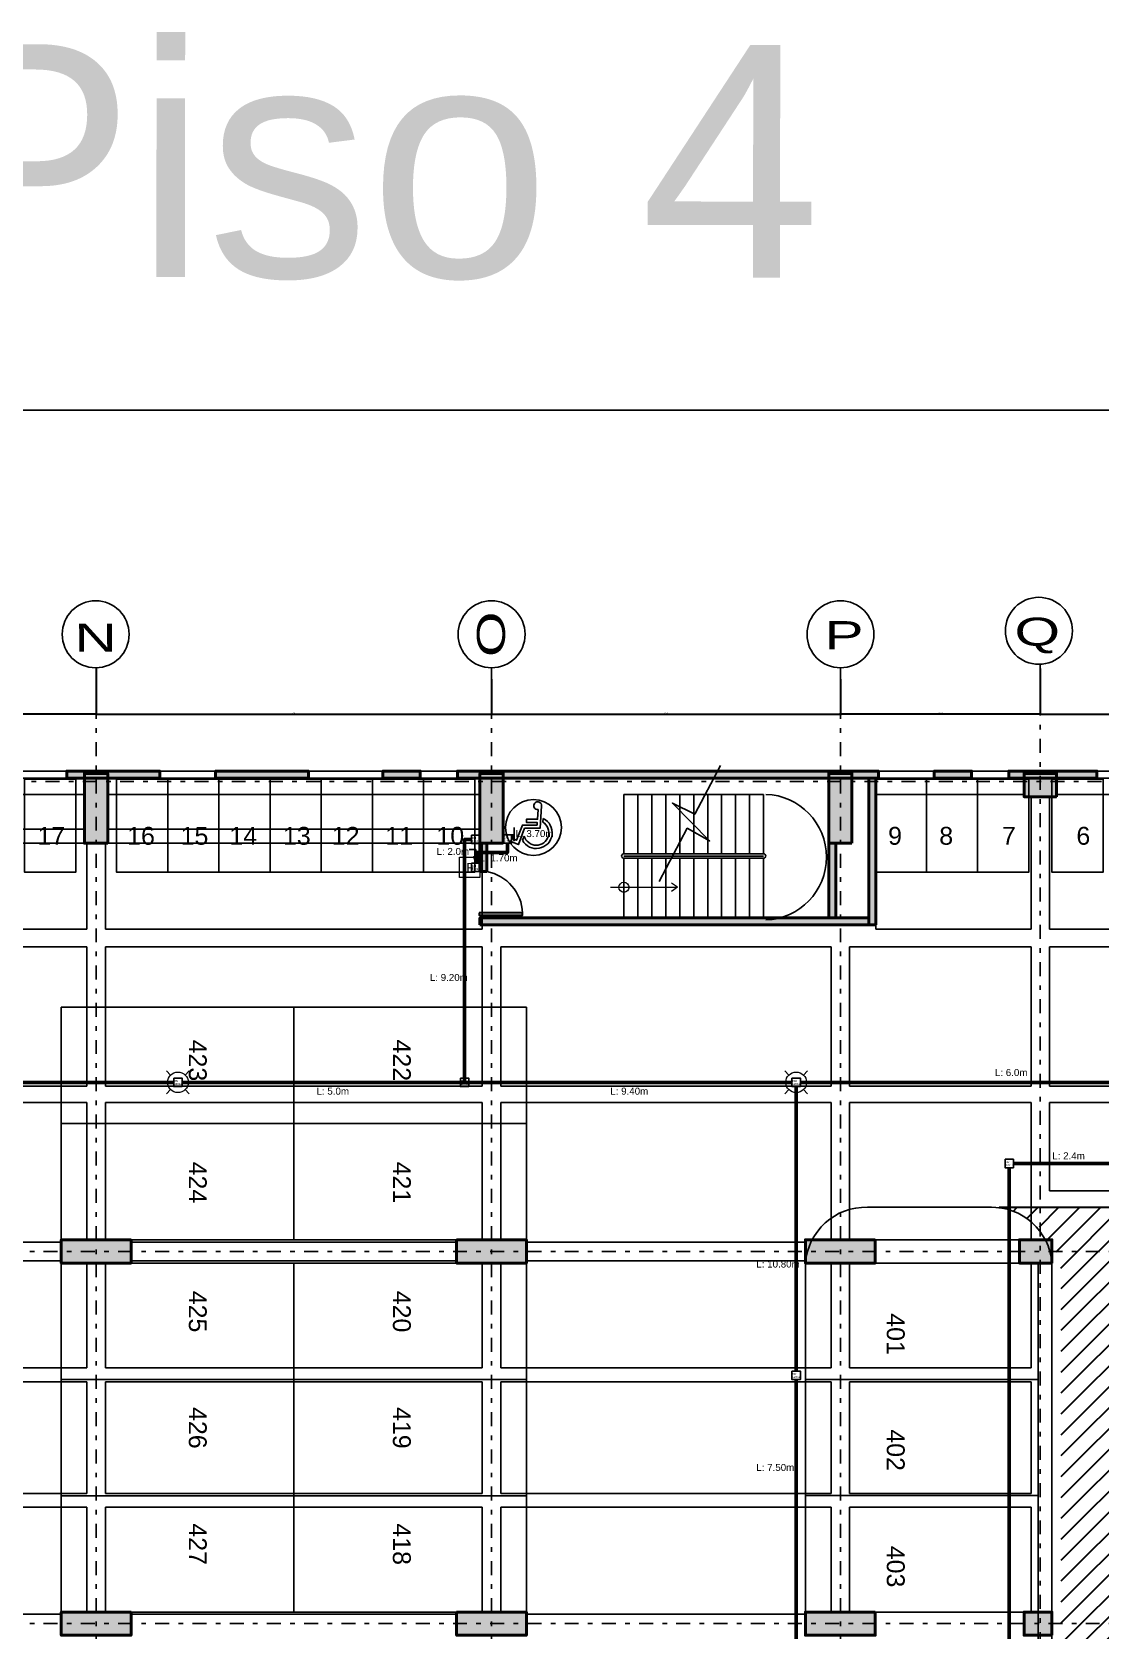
# Model space of a CAD drawing. Header units: millimetres. Extents: x 3781 to 4924, y 1639 to 1721.
# Drawn here: x 4235.59 to 4258.55, y 1686.17 to 1720.52 of the extents above; entities that cross this region are included whole.
import ezdxf
from ezdxf.enums import TextEntityAlignment as Align

# ---------------------------------------------------------------- set-up
doc = ezdxf.new("R2010")
doc.units = ezdxf.units.MM
for name, pattern in [('CENTER', [0.7, 0.3, -0.2, 0, -0.2]), ('DASHED2', [9.525, 6.35, -3.175]), ('HIDDEN2', [0.1875, 0.125, -0.0625]), ('LLUVIAS', [10, 4, -2, 4])]:
    doc.linetypes.add(name, pattern=pattern)
doc.layers.get('Defpoints').update_dxf_attribs({"color": 255})
doc.layers.add('-auxiliar', color=190, linetype='Continuous', plot=False)
for name, color, linetype in [('-parquead', 2, 'Continuous'), ('1amobla', 2, 'Continuous'), ('_ACHU3', 253, 'Continuous'), ('A-HATCH CONCRETO', 8, 'Continuous'), ('AREA PARQUEO', 51, 'Continuous'), ('AS_GL DETECCION_MEZANINE', 7, 'Continuous'), ('AS_GL DETECCION_PISO 1', 7, 'Continuous'), ('AS_GL DETECCION_PISO 2', 7, 'Continuous'), ('E-P. MACIZA1', 2, 'HIDDEN2'), ('EJE-ESTRUCTURA', 1, 'CENTER'), ('GG_LAZO CONTROL DRIVERS', 82, 'Continuous'), ('HACHTCOLUMNA', 250, 'Continuous'), ('JCA_COTAS', 1, 'Continuous'), ('JCA_HATCH 254', 252, 'Continuous'), ('JCA_TEXTO1', 2, 'Continuous'), ('JCA_TEXTO2', 3, 'Continuous'), ('LINEA-1', 1, 'Continuous'), ('PROYECCION', 1, 'DASHED2'), ('TEXTO 3', 3, 'Continuous'), ('Textos-espacios', 3, 'Continuous')]:
    doc.layers.add(name, color=color, linetype=linetype)
for name, color, linetype, lineweight in [('COTA', 1, 'Continuous', 25), ('Estructura', 6, 'Continuous', 40), ('Muro', 4, 'Continuous', 40), ('Piso', 251, 'Continuous', 30), ('TEXTOS', 7, 'Continuous', 20), ('Vidrio', 2, 'Continuous', 30)]:
    doc.layers.add(name, color=color, linetype=linetype, lineweight=lineweight)
doc.styles.add('Arial_400', font='arial.ttf')
doc.styles.add('ROMANS', font='arial.ttf', dxfattribs={"width": 0.7})
doc.styles.get("Standard").update_dxf_attribs({"font": 'arial.ttf'})
doc.styles.add('style2', font='arial.ttf', dxfattribs={"width": 1.5})
doc.dimstyles.new('1-10', dxfattribs={"dimscale": 10, "dimtxt": 0.0037, "dimasz": 0.001, "dimexe": 0.0018, "dimexo": 0.0018, "dimgap": 0.0005, "dimtad": 1, "dimzin": 4, "dimdsep": 46, "dimtxsty": 'ROMANS', "dimblk": 'ARCHTICK', "dimcen": 0.003, "dimdle": 0.0015, "dimclrd": 1, "dimclre": 1, "dimclrt": 4, "dimadec": 0, "dimazin": 0, "dimtfac": 1, "dimtix": 1, "dimtmove": 2, "dimatfit": 3, "dimldrblk": 'flecha', "dimfxl": 1, "dimtolj": 1, "dimtzin": 4, "dimarcsym": 0})

# ---------------------------------------------------------------- blocks, each defined once
blk = doc.blocks.new('discap')
at = {"layer": 'TEXTO 3', "color": 0, "linetype": 'Continuous'}
for p, q in [((-179169, -277469), (-179154, -277610)), ((-178353, -278322), (-178426, -278155))]:
    blk.add_line(p, q, dxfattribs=at)
blk.add_lwpolyline([(-178974, -277120), (-178946, -277498), (-178511, -277498), (-178511, -277624), (-178926, -277624), (-178926, -277730), (-178352, -277730), (-178127, -278321), (-177953, -278254), (-177909, -278371), (-178198, -278488), (-178440, -277852), (-179047, -277852), (-179102, -276980)], dxfattribs=at)
for centre, radius, start, end in [((-178951, -276970), 152, 261.2603, 183.66969), ((-178897, -278025), 619, 116.09541, 331.34503), ((-178897, -278025), 488, 121.7945, 344.57102)]:
    blk.add_arc(centre, radius, start, end, dxfattribs=at)
blk = doc.blocks.new('_ArchTick')
at = {"color": 0, "linetype": 'ByBlock', "const_width": 0.15}
blk.add_lwpolyline([(-0.5, -0.5), (0.5, 0.5)], dxfattribs=at)
blk = doc.blocks.new('*D44')
at = {"layer": 'Defpoints', "color": 0, "transparency": 16777216}
for p in [(-76.7, -6655.354), (-68.2, -6655.579), (-68.2, -6656.351)]:
    blk.add_point(p, dxfattribs=at)
at = {"layer": 'JCA_COTAS', "color": 1, "lineweight": -2, "transparency": 16777216}
for p, q in [((-76.7, -6655.372), (-76.7, -6656.369)), ((-68.2, -6655.597), (-68.2, -6656.369)), ((-76.715, -6656.351), (-68.185, -6656.351))]:
    blk.add_line(p, q, dxfattribs=at)
at = {"layer": 'JCA_COTAS', "color": 1, "lineweight": -2, "transparency": 16777216, "xscale": 0.01, "yscale": 0.01, "zscale": 0.01, "rotation": 180}
blk.add_blockref('_ArchTick', (-76.7, -6656.351), dxfattribs=at)
at = {"layer": 'JCA_COTAS', "color": 1, "lineweight": -2, "transparency": 16777216, "xscale": 0.01, "yscale": 0.01, "zscale": 0.01}
blk.add_blockref('_ArchTick', (-68.2, -6656.351), dxfattribs=at)
at = {"layer": 'JCA_COTAS', "color": 4, "transparency": 16777216, "insert": (-72.45, -6656.327), "char_height": 0.037, "attachment_point": 5, "style": 'ROMANS'}
blk.add_mtext('\\A1;8.50', dxfattribs=at)
blk = doc.blocks.new('flecha')
at = {"layer": '_ACHU3', "linetype": 'Continuous', "lineweight": 0}
h = blk.add_hatch(color=255, dxfattribs=at)
h.dxf.hatch_style = 1
h.paths.add_polyline_path([(0, 0), (2.4, 0.4), (2.4, 0), (4, 0), (4, 0), (2.4, 0), (2.4, -0.4)])
at = {"layer": '_ACHU3', "linetype": 'Continuous', "lineweight": 0, "flags": 128}
blk.add_lwpolyline([(0, 0), (2.4, 0.4), (2.4, 0), (2.4, 0), (4, 0), (4, 0), (2.4, 0), (2.4, -0.4), (0, 0)], dxfattribs=at)
blk = doc.blocks.new('*D45')
at = {"layer": 'Defpoints', "color": 0, "transparency": 16777216}
for p in [(-68.2, -6655.579), (-60.702, -6655.579), (-60.702, -6656.351)]:
    blk.add_point(p, dxfattribs=at)
at = {"layer": 'JCA_COTAS', "color": 1, "lineweight": -2, "transparency": 16777216}
for p, q in [((-68.2, -6655.597), (-68.2, -6656.369)), ((-60.702, -6655.597), (-60.702, -6656.369)), ((-68.215, -6656.351), (-60.687, -6656.351))]:
    blk.add_line(p, q, dxfattribs=at)
at = {"layer": 'JCA_COTAS', "color": 1, "lineweight": -2, "transparency": 16777216, "xscale": 0.01, "yscale": 0.01, "zscale": 0.01, "rotation": 180}
blk.add_blockref('_ArchTick', (-68.2, -6656.351), dxfattribs=at)
at = {"layer": 'JCA_COTAS', "color": 1, "lineweight": -2, "transparency": 16777216, "xscale": 0.01, "yscale": 0.01, "zscale": 0.01}
blk.add_blockref('_ArchTick', (-60.702, -6656.351), dxfattribs=at)
at = {"layer": 'JCA_COTAS', "color": 4, "transparency": 16777216, "insert": (-64.451, -6656.327), "char_height": 0.037, "attachment_point": 5, "style": 'ROMANS'}
blk.add_mtext('\\A1;7.50', dxfattribs=at)
blk = doc.blocks.new('*D46')
at = {"layer": 'Defpoints', "color": 0, "transparency": 16777216}
for p in [(-84.2, -6655.504), (-76.7, -6655.354), (-84.2, -6656.351)]:
    blk.add_point(p, dxfattribs=at)
at = {"layer": 'JCA_COTAS', "color": 1, "lineweight": -2, "transparency": 16777216}
for p, q in [((-84.2, -6655.522), (-84.2, -6656.369)), ((-76.7, -6655.372), (-76.7, -6656.369)), ((-76.685, -6656.351), (-84.215, -6656.351))]:
    blk.add_line(p, q, dxfattribs=at)
at = {"layer": 'JCA_COTAS', "color": 1, "lineweight": -2, "transparency": 16777216, "xscale": 0.01, "yscale": 0.01, "zscale": 0.01, "rotation": 180}
blk.add_blockref('_ArchTick', (-84.2, -6656.351), dxfattribs=at)
at = {"layer": 'JCA_COTAS', "color": 1, "lineweight": -2, "transparency": 16777216, "xscale": 0.01, "yscale": 0.01, "zscale": 0.01}
blk.add_blockref('_ArchTick', (-76.7, -6656.351), dxfattribs=at)
at = {"layer": 'JCA_COTAS', "color": 4, "transparency": 16777216, "insert": (-80.45, -6656.327), "char_height": 0.037, "attachment_point": 5, "style": 'ROMANS'}
blk.add_mtext('\\A1;7.50', dxfattribs=at)
blk = doc.blocks.new('*D48')
at = {"layer": 'Defpoints', "color": 0, "transparency": 16777216}
for p in [(-60.702, -6655.579), (-56.404, -6655.354), (-60.702, -6656.351)]:
    blk.add_point(p, dxfattribs=at)
at = {"layer": 'JCA_COTAS', "color": 1, "lineweight": -2, "transparency": 16777216}
for p, q in [((-60.702, -6655.597), (-60.702, -6656.369)), ((-56.404, -6655.372), (-56.404, -6656.369)), ((-56.389, -6656.351), (-60.717, -6656.351))]:
    blk.add_line(p, q, dxfattribs=at)
at = {"layer": 'JCA_COTAS', "color": 1, "lineweight": -2, "transparency": 16777216, "xscale": 0.01, "yscale": 0.01, "zscale": 0.01, "rotation": 180}
blk.add_blockref('_ArchTick', (-60.702, -6656.351), dxfattribs=at)
at = {"layer": 'JCA_COTAS', "color": 1, "lineweight": -2, "transparency": 16777216, "xscale": 0.01, "yscale": 0.01, "zscale": 0.01}
blk.add_blockref('_ArchTick', (-56.404, -6656.351), dxfattribs=at)
at = {"layer": 'JCA_COTAS', "color": 4, "transparency": 16777216, "insert": (-58.553, -6656.327), "char_height": 0.037, "attachment_point": 5, "style": 'ROMANS'}
blk.add_mtext('\\A1;4.30', dxfattribs=at)
blk = doc.blocks.new('*D49')
at = {"layer": 'Defpoints', "color": 0, "transparency": 16777216}
for p in [(-49.604, -6655.279), (-56.404, -6655.354), (-49.604, -6656.351)]:
    blk.add_point(p, dxfattribs=at)
at = {"layer": 'JCA_COTAS', "color": 1, "lineweight": -2, "transparency": 16777216}
for p, q in [((-49.604, -6655.297), (-49.604, -6656.369)), ((-56.404, -6655.372), (-56.404, -6656.369)), ((-56.419, -6656.351), (-49.589, -6656.351))]:
    blk.add_line(p, q, dxfattribs=at)
at = {"layer": 'JCA_COTAS', "color": 1, "lineweight": -2, "transparency": 16777216, "xscale": 0.01, "yscale": 0.01, "zscale": 0.01, "rotation": 180}
blk.add_blockref('_ArchTick', (-56.404, -6656.351), dxfattribs=at)
at = {"layer": 'JCA_COTAS', "color": 1, "lineweight": -2, "transparency": 16777216, "xscale": 0.01, "yscale": 0.01, "zscale": 0.01}
blk.add_blockref('_ArchTick', (-49.604, -6656.351), dxfattribs=at)
at = {"layer": 'JCA_COTAS', "color": 4, "transparency": 16777216, "insert": (-53.004, -6656.327), "char_height": 0.037, "attachment_point": 5, "style": 'ROMANS'}
blk.add_mtext('\\A1;6.80', dxfattribs=at)
blk = doc.blocks.new('AS_Strobe-CEILING')
at = {"color": 0, "linetype": 'Continuous', "lineweight": 15}
for p, q in [((-0.105, 0.105), (-0.163, 0.163)), ((0.105, 0.105), (0.163, 0.163)), ((-0.105, -0.105), (-0.163, -0.163)), ((0.105, -0.105), (0.163, -0.163))]:
    blk.add_line(p, q, dxfattribs=at)
blk.add_ellipse((0, 0), major_axis=(0.148, 0), ratio=1, dxfattribs=at)
blk = doc.blocks.new('AS_Manual Pull Station _Addressable_')
at = {"color": 0, "linetype": 'Continuous', "lineweight": 15}
for p, q in [((-0.155, 0.15), (0.14, 0.15)), ((-0.155, -0.145), (-0.155, 0.15)), ((0.14, 0.15), (0.14, -0.145)), ((0.14, -0.145), (-0.155, -0.145))]:
    blk.add_line(p, q, dxfattribs=at)
at = {"color": 0, "linetype": 'Continuous', "lineweight": 15, "style": 'Arial_400'}
blk.add_text('F', height=0.127, dxfattribs=at).set_placement((0, 0), align=Align.MIDDLE_CENTER)
blk = doc.blocks.new('Caja metalica de 12')
at = {"layer": '1amobla', "linetype": 'Continuous', "ltscale": 0.3}
blk.add_lwpolyline([(-1069.691, -2855.357), (-1069.511, -2855.357), (-1069.511, -2855.537), (-1069.691, -2855.537), (-1069.691, -2855.357)], dxfattribs=at)
at = {"layer": '1amobla', "color": 7, "linetype": 'Continuous', "ltscale": 0.3, "insert": (-1069.679, -2855.397), "char_height": 0.04, "width": 0.07916, "attachment_point": 1}
blk.add_mtext('CM 12X12', dxfattribs=at)
blk = doc.blocks.new('estructura etapa 3')
at = {"layer": 'HACHTCOLUMNA'}
h = blk.add_hatch(color=256, dxfattribs=at)
h.paths.add_polyline_path([(-91.651, -6658.124), (-91.651, -6657.624), (-92.35, -6657.624), (-92.35, -6658.124)])
h.paths.add_polyline_path([(-49.354, -6658.124), (-49.354, -6657.624), (-50.055, -6657.624), (-50.055, -6658.124)])
h.paths.add_polyline_path([(-56.053, -6658.124), (-56.053, -6657.624), (-56.753, -6657.624), (-56.753, -6658.124)])
h.paths.add_polyline_path([(-76.45, -6659.124), (-76.95, -6659.124), (-76.95, -6657.624), (-76.45, -6657.624)])
h.paths.add_polyline_path([(-83.95, -6659.124), (-84.45, -6659.124), (-84.45, -6657.624), (-83.95, -6657.624)])
h.paths.add_polyline_path([(-60.452, -6659.124), (-60.952, -6659.124), (-60.952, -6657.624), (-60.452, -6657.624)])
h.paths.add_polyline_path([(-67.95, -6659.124), (-68.45, -6659.124), (-68.45, -6657.624), (-67.95, -6657.624)])
h.paths.add_polyline_path([(-91.85, -6668.199), (-91.851, -6667.599), (-92.35, -6667.599), (-92.349, -6668.199)])
h.paths.add_polyline_path([(-49.354, -6668.199), (-49.354, -6667.599), (-49.854, -6667.599), (-49.854, -6668.199)])
h.paths.add_polyline_path([(-56.154, -6668.149), (-56.154, -6667.649), (-56.854, -6667.649), (-56.854, -6668.149)])
h.paths.add_polyline_path([(-59.952, -6667.649), (-59.952, -6668.149), (-61.452, -6668.149), (-61.452, -6667.649)])
h.paths.add_polyline_path([(-75.95, -6667.649), (-75.95, -6668.149), (-77.45, -6668.149), (-77.45, -6667.649)])
h.paths.add_polyline_path([(-68.95, -6667.649), (-68.95, -6668.149), (-67.45, -6668.149), (-67.45, -6667.649)])
h.paths.add_polyline_path([(-84.95, -6667.649), (-84.95, -6668.149), (-83.45, -6668.149), (-83.45, -6667.649)])
h.paths.add_polyline_path([(-91.85, -6676.199), (-91.85, -6675.599), (-92.349, -6675.599), (-92.349, -6676.199)])
h.paths.add_polyline_path([(-49.354, -6676.199), (-49.354, -6675.599), (-49.854, -6675.599), (-49.854, -6676.199)])
h.paths.add_polyline_path([(-56.154, -6676.149), (-56.154, -6675.649), (-56.754, -6675.649), (-56.754, -6676.149)])
h.paths.add_polyline_path([(-59.952, -6675.649), (-59.952, -6676.149), (-61.452, -6676.149), (-61.452, -6675.649)])
h.paths.add_polyline_path([(-75.95, -6675.649), (-75.95, -6676.149), (-77.45, -6676.149), (-77.45, -6675.649)])
h.paths.add_polyline_path([(-68.95, -6675.649), (-68.95, -6676.149), (-67.45, -6676.149), (-67.45, -6675.649)])
h.paths.add_polyline_path([(-84.95, -6675.649), (-84.95, -6676.149), (-83.45, -6676.149), (-83.45, -6675.649)])
h.paths.add_polyline_path([(-91.847, -6686.299), (-91.851, -6685.699), (-92.35, -6685.699), (-92.346, -6686.299)])
h.paths.add_polyline_path([(-49.354, -6686.299), (-49.354, -6685.699), (-49.854, -6685.699), (-49.854, -6686.299)])
h.paths.add_polyline_path([(-56.154, -6686.249), (-56.154, -6685.749), (-56.754, -6685.749), (-56.754, -6686.249)])
h.paths.add_polyline_path([(-59.952, -6685.749), (-59.952, -6686.249), (-61.452, -6686.249), (-61.452, -6685.749)])
h.paths.add_polyline_path([(-75.95, -6685.749), (-75.95, -6686.249), (-77.45, -6686.249), (-77.45, -6685.749)])
h.paths.add_polyline_path([(-68.95, -6685.749), (-68.95, -6686.249), (-67.45, -6686.249), (-67.45, -6685.749)])
h.paths.add_polyline_path([(-84.95, -6685.749), (-84.95, -6686.249), (-83.45, -6686.249), (-83.45, -6685.749)])
h.paths.add_polyline_path([(-49.353, -6694.294), (-49.354, -6693.699), (-49.855, -6693.699), (-49.854, -6694.294)])
h.paths.add_polyline_path([(-56.054, -6694.249), (-56.054, -6693.749), (-56.753, -6693.749), (-56.753, -6694.249)])
h.paths.add_polyline_path([(-91.651, -6694.249), (-91.651, -6693.749), (-92.35, -6693.749), (-92.35, -6694.249)])
h.paths.add_polyline_path([(-59.952, -6693.749), (-59.952, -6694.249), (-61.452, -6694.249), (-61.452, -6693.749)])
h.paths.add_polyline_path([(-75.95, -6693.749), (-75.95, -6694.249), (-77.45, -6694.249), (-77.45, -6693.749)])
h.paths.add_polyline_path([(-68.95, -6693.749), (-68.95, -6694.249), (-67.45, -6694.249), (-67.45, -6693.749)])
h.paths.add_polyline_path([(-84.95, -6693.749), (-84.95, -6694.249), (-83.45, -6694.249), (-83.45, -6693.749)])
h.paths.add_polyline_path([(-49.358, -6703.974), (-49.353, -6703.374), (-49.854, -6703.374), (-49.859, -6703.974)])
h.paths.add_polyline_path([(-56.054, -6703.924), (-56.054, -6703.424), (-56.753, -6703.424), (-56.753, -6703.924)])
h.paths.add_polyline_path([(-67.95, -6704.924), (-67.95, -6703.424), (-68.45, -6703.424), (-68.45, -6704.924)])
h.paths.add_polyline_path([(-91.651, -6703.924), (-91.651, -6703.424), (-92.35, -6703.424), (-92.35, -6703.924)])
h.paths.add_polyline_path([(-61.847, -6703.424), (-60.347, -6703.424), (-60.347, -6703.924), (-61.847, -6703.924)])
h.paths.add_polyline_path([(-83.95, -6704.924), (-83.95, -6703.424), (-84.45, -6703.424), (-84.45, -6704.924)])
h.paths.add_polyline_path([(-76.45, -6704.924), (-76.45, -6703.424), (-76.95, -6703.424), (-76.95, -6704.924)])
h.paths.add_polyline_path([(-49.354, -6711.949), (-49.354, -6711.449), (-50.054, -6711.449), (-50.054, -6711.949)])
h.paths.add_polyline_path([(-55.954, -6711.949), (-55.954, -6711.449), (-56.654, -6711.449), (-56.654, -6711.949)])
h.paths.add_polyline_path([(-91.65, -6711.949), (-91.65, -6711.449), (-92.35, -6711.449), (-92.35, -6711.949)])
h.paths.add_polyline_path([(-60.952, -6711.949), (-60.952, -6709.549), (-60.452, -6709.549), (-60.452, -6711.949)])
h.paths.add_polyline_path([(-68.45, -6709.549), (-68.45, -6711.949), (-67.95, -6711.949), (-67.95, -6709.549)])
h.paths.add_polyline_path([(-76.95, -6709.549), (-76.95, -6711.949), (-76.45, -6711.949), (-76.45, -6709.549)])
h.paths.add_polyline_path([(-83.95, -6709.549), (-83.95, -6711.949), (-84.45, -6711.949), (-84.45, -6709.549)])
at = {"layer": 'EJE-ESTRUCTURA'}
for p, q in [((-56.404, -6655.279), (-56.404, -6714.839)), ((-76.7, -6655.354), (-76.7, -6714.914)), ((-68.2, -6655.354), (-68.2, -6714.914)), ((-60.702, -6655.354), (-60.702, -6714.914)), ((-60.702, -6655.354), (-60.702, -6714.914)), ((-92.986, -6657.799), (-46.502, -6657.799)), ((-93.028, -6667.899), (-46.502, -6667.899)), ((-93.028, -6675.899), (-46.502, -6675.899))]:
    blk.add_line(p, q, dxfattribs=at)
at = {"layer": 'Estructura'}
for points in [[(-76.45, -6659.124), (-76.95, -6659.124), (-76.95, -6657.624), (-76.45, -6657.624)], [(-67.95, -6659.124), (-68.45, -6659.124), (-68.45, -6657.624), (-67.95, -6657.624)], [(-60.452, -6659.124), (-60.952, -6659.124), (-60.952, -6657.624), (-60.452, -6657.624)], [(-56.053, -6658.124), (-56.053, -6657.624), (-56.753, -6657.624), (-56.753, -6658.124)], [(-75.95, -6667.649), (-75.95, -6668.149), (-77.45, -6668.149), (-77.45, -6667.649)], [(-68.95, -6667.649), (-68.95, -6668.149), (-67.45, -6668.149), (-67.45, -6667.649)], [(-59.952, -6667.649), (-59.952, -6668.149), (-61.452, -6668.149), (-61.452, -6667.649)], [(-56.154, -6668.149), (-56.154, -6667.649), (-56.854, -6667.649), (-56.854, -6668.149)], [(-75.95, -6675.649), (-75.95, -6676.149), (-77.45, -6676.149), (-77.45, -6675.649)], [(-68.95, -6675.649), (-68.95, -6676.149), (-67.45, -6676.149), (-67.45, -6675.649)], [(-59.952, -6675.649), (-59.952, -6676.149), (-61.452, -6676.149), (-61.452, -6675.649)], [(-56.154, -6676.149), (-56.154, -6675.649), (-56.754, -6675.649), (-56.754, -6676.149)]]:
    blk.add_lwpolyline(points, close=True, dxfattribs=at)
at = {"layer": 'JCA_TEXTO1', "linetype": 'Continuous'}
for centre in [(-76.71, -6654.634), (-68.2, -6654.634), (-60.699, -6654.634), (-56.435, -6654.559), (-56.435, -6654.559)]:
    blk.add_circle(centre, 0.72, dxfattribs=at)
at = {"layer": 'JCA_TEXTO2', "style": 'style2', "width": 1.5}
for s, rotation, p in [('O', 90.0293, (-67.911, -6655.124)), ('Q', 0.0293, (-56.96, -6654.879)), ('N', 0.0293, (-77.168, -6655.005)), ('P', 0.0293, (-61.044, -6654.954))]:
    blk.add_text(s, height=0.603, rotation=rotation, dxfattribs=at).set_placement(p)
at = {"layer": 'JCA_COTAS'}
for base, p1, p2, picture, middle in [((-49.604, -6656.351), (-56.404, -6655.354), (-49.604, -6655.279), '*D49', (-53.004, -6656.327)), ((-84.2, -6656.351), (-76.7, -6655.354), (-84.2, -6655.504), '*D46', (-80.45, -6656.327)), ((-68.2, -6656.351), (-76.7, -6655.354), (-68.2, -6655.579), '*D44', (-72.45, -6656.327)), ((-60.702, -6656.351), (-68.2, -6655.579), (-60.702, -6655.579), '*D45', (-64.451, -6656.327))]:
    dim = blk.add_linear_dim(base=base, p1=p1, p2=p2, dimstyle='1-10', dxfattribs=at)
    dim.commit()
    dim.dimension.update_dxf_attribs({"geometry": picture, "text_midpoint": middle})
dim = blk.add_linear_dim(base=(-60.702, -6656.351), p1=(-56.404, -6655.354), p2=(-60.702, -6655.579), angle=180, dimstyle='1-10', dxfattribs=at)
dim.commit()
dim.dimension.update_dxf_attribs({"geometry": '*D48', "text_midpoint": (-58.553, -6656.327)})

msp = doc.modelspace()

# ---------------------------------------------------------------- hatches: boundary and pattern name
at = {"layer": 'A-HATCH CONCRETO', "ltscale": 0.03}
h = msp.add_hatch(color=256, dxfattribs=at)
h.dxf.hatch_style = 1
h.paths.add_polyline_path([(4264.314, 1704.478), (4264.314, 1704.628)], flags=17)
h.paths.add_polyline_path([(4264.314, 1704.478), (4264.314, 1704.628), (4262.873, 1704.628), (4262.88, 1704.478), (4262.08, 1704.478), (4262.08, 1704.628), (4260.082, 1704.628), (4260.082, 1704.478)])
h.paths.add_polyline_path([(4258.482, 1704.478), (4258.482, 1704.628), (4256.586, 1704.628), (4256.586, 1704.478)])
h.paths.add_polyline_path([(4255.786, 1704.478), (4255.786, 1704.628), (4254.983, 1704.628), (4254.983, 1704.478)])
h.paths.add_polyline_path([(4253.783, 1704.478), (4253.783, 1704.628), (4244.736, 1704.628), (4244.736, 1704.478)])
h.paths.add_polyline_path([(4243.936, 1704.478), (4243.936, 1704.628), (4243.132, 1704.628), (4243.132, 1704.478)])
h.paths.add_polyline_path([(4241.532, 1704.477), (4241.532, 1704.627), (4239.536, 1704.628), (4239.536, 1704.478)])
h.paths.add_polyline_path([(4238.335, 1704.478), (4238.335, 1704.628), (4236.337, 1704.628), (4236.337, 1704.478)])
h.paths.add_polyline_path([(4235.137, 1704.478), (4235.137, 1704.628), (4233.935, 1704.628), (4233.935, 1704.478)])
h.paths.add_polyline_path([(4233.135, 1704.478), (4233.135, 1704.628), (4231.838, 1704.628), (4231.838, 1704.478)])
h.paths.add_polyline_path([(4230.238, 1704.478), (4230.238, 1704.628), (4228.254, 1704.628), (4228.254, 1704.478)])
h.paths.add_polyline_path([(4227.454, 1704.478), (4227.454, 1704.628), (4225.858, 1704.628), (4225.858, 1704.478)])
at = {"layer": 'JCA_HATCH 254'}
h = msp.add_hatch(color=256, dxfattribs=at)
h.paths.add_polyline_path([(4253.728, 1701.323), (4253.578, 1701.323), (4253.578, 1704.478), (4253.728, 1704.478)])
h.paths.add_polyline_path([(4245.219, 1701.323), (4245.219, 1701.473), (4253.578, 1701.473), (4253.578, 1701.323)])
h.paths.add_polyline_path([(4252.866, 1701.473), (4252.716, 1701.473), (4252.716, 1703.078), (4252.866, 1703.078)])
h.paths.add_polyline_path([(4245.369, 1702.47), (4245.219, 1702.47), (4245.219, 1703.078), (4245.369, 1703.078)])
h.paths.add_polyline_path([(4252.716, 1704.128), (4252.716, 1704.278)])
at = {"layer": 'Piso'}
h = msp.add_hatch(dxfattribs=at)
h.set_pattern_fill('ANSI31', color=256, scale=0.1, angle=-41.916, style=0)
h.set_pattern_definition([(45, (4259.0526, 1672.3941), (-0.2245064, 0.2245064), [])])
h.paths.add_polyline_path([(4260.664, 1695.253), (4260.664, 1667.953), (4257.714, 1667.953), (4257.714, 1693.903), (4257.575, 1694.393), (4257.282, 1694.81), (4256.869, 1695.108), (4256.381, 1695.253)])

# ---------------------------------------------------------------- linework, layer by layer
at = {"layer": '-auxiliar', "elevation": -201.258}
for points in [[(4245.369, 1702.47), (4245.219, 1702.47), (4245.219, 1703.078), (4245.369, 1703.078)], [(4252.866, 1701.473), (4252.716, 1701.473), (4252.716, 1703.078), (4252.866, 1703.078)], [(4245.219, 1701.323), (4245.219, 1701.473), (4253.578, 1701.473), (4253.578, 1701.323)]]:
    msp.add_lwpolyline(points, close=True, dxfattribs=at)
at = {"layer": '-parquead'}
for points in [[(4235.137, 1704.627), (4236.337, 1704.628), (4236.337, 1704.478), (4235.137, 1704.478)], [(4236.53, 1704.453), (4235.43, 1704.453), (4235.43, 1702.453), (4236.53, 1702.453)], [(4237.408, 1704.453), (4238.507, 1704.453), (4238.507, 1702.453), (4237.408, 1702.453)], [(4238.336, 1704.627), (4239.536, 1704.628), (4239.536, 1704.478), (4238.336, 1704.479)], [(4239.607, 1704.453), (4238.507, 1704.453), (4238.507, 1702.453), (4239.607, 1702.453)], [(4239.607, 1704.453), (4240.707, 1704.453), (4240.707, 1702.453), (4239.607, 1702.453)], [(4241.807, 1704.453), (4240.707, 1704.453), (4240.707, 1702.453), (4241.807, 1702.453)], [(4241.532, 1704.627), (4243.132, 1704.628), (4243.132, 1704.478), (4241.532, 1704.478)], [(4241.807, 1704.453), (4242.907, 1704.453), (4242.907, 1702.453), (4241.807, 1702.453)], [(4244.007, 1704.453), (4242.907, 1704.453), (4242.907, 1702.453), (4244.007, 1702.453)], [(4243.936, 1704.627), (4244.736, 1704.628), (4244.736, 1704.478), (4243.936, 1704.479)], [(4245.106, 1704.453), (4244.007, 1704.453), (4244.007, 1702.453), (4245.106, 1702.453)], [(4254.815, 1704.453), (4253.715, 1704.453), (4253.715, 1702.453), (4254.815, 1702.453)], [(4253.783, 1704.627), (4254.983, 1704.628), (4254.983, 1704.478), (4253.783, 1704.478)], [(4255.915, 1704.453), (4254.815, 1704.453), (4254.815, 1702.453), (4255.915, 1702.453)], [(4255.786, 1704.628), (4260.082, 1704.628), (4260.082, 1704.478), (4255.786, 1704.478)], [(4255.915, 1704.453), (4257.015, 1704.453), (4257.015, 1702.453), (4255.915, 1702.453)], [(4257.515, 1704.453), (4258.614, 1704.453), (4258.614, 1702.453), (4257.515, 1702.453)], [(4241.219, 1699.553), (4236.219, 1699.553), (4236.219, 1697.053), (4241.219, 1697.053)], [(4241.219, 1699.553), (4246.219, 1699.553), (4246.219, 1697.053), (4241.219, 1697.053)], [(4241.219, 1697.053), (4236.219, 1697.053), (4236.219, 1694.553), (4241.219, 1694.553)], [(4241.219, 1697.053), (4246.219, 1697.053), (4246.219, 1694.553), (4241.219, 1694.553)], [(4241.219, 1691.553), (4236.219, 1691.553), (4236.219, 1694.053), (4241.219, 1694.053)], [(4241.219, 1691.553), (4246.219, 1691.553), (4246.219, 1694.053), (4241.219, 1694.053)], [(4241.219, 1689.053), (4236.219, 1689.053), (4236.219, 1691.553), (4241.219, 1691.553)], [(4241.219, 1689.053), (4246.219, 1689.053), (4246.219, 1691.553), (4241.219, 1691.553)], [(4241.219, 1689.053), (4236.219, 1689.053), (4236.219, 1686.553), (4241.219, 1686.553)], [(4241.219, 1689.053), (4246.219, 1689.053), (4246.219, 1686.553), (4241.219, 1686.553)]]:
    msp.add_lwpolyline(points, close=True, dxfattribs=at)
at = {"layer": '1amobla', "color": 7, "linetype": 'Continuous', "ltscale": 0.3, "true_color": 0xffffff}
msp.add_lwpolyline([(4214.399, 1712.387), (4272.847, 1712.387), (4272.847, 1639.402), (4214.399, 1639.402)], close=True, dxfattribs=at)
for points in [[(4245.039, 1703.25), (4245.219, 1703.25), (4245.219, 1703.07), (4245.039, 1703.07), (4245.039, 1703.25)], [(4245.039, 1703.25), (4245.219, 1703.25), (4245.219, 1703.07), (4245.039, 1703.07), (4245.039, 1703.25)], [(4245.719, 1703.258), (4245.899, 1703.258), (4245.899, 1703.078), (4245.719, 1703.078), (4245.719, 1703.258)], [(4245.719, 1703.258), (4245.899, 1703.258), (4245.899, 1703.078), (4245.719, 1703.078), (4245.719, 1703.258)], [(4245.039, 1702.65), (4245.219, 1702.65), (4245.219, 1702.47), (4245.039, 1702.47), (4245.039, 1702.65)], [(4245.039, 1702.65), (4245.219, 1702.65), (4245.219, 1702.47), (4245.039, 1702.47), (4245.039, 1702.65)], [(4238.636, 1698.028), (4238.816, 1698.028), (4238.816, 1697.848), (4238.636, 1697.848), (4238.636, 1698.028)], [(4238.636, 1698.028), (4238.816, 1698.028), (4238.816, 1697.848), (4238.636, 1697.848), (4238.636, 1698.028)], [(4244.799, 1698.028), (4244.979, 1698.028), (4244.979, 1697.848), (4244.799, 1697.848), (4244.799, 1698.028)], [(4251.926, 1698.028), (4252.106, 1698.028), (4252.106, 1697.848), (4251.926, 1697.848), (4251.926, 1698.028)], [(4251.926, 1698.028), (4252.106, 1698.028), (4252.106, 1697.848), (4251.926, 1697.848), (4251.926, 1698.028)], [(4251.926, 1691.73), (4252.106, 1691.73), (4252.106, 1691.55), (4251.926, 1691.55), (4251.926, 1691.73)]]:
    msp.add_lwpolyline(points, dxfattribs=at)
at = {"layer": 'AREA PARQUEO', "color": 2}
for p, q in [((4248.314, 1704.128), (4248.314, 1702.853)), ((4251.314, 1704.128), (4248.314, 1704.128)), ((4248.614, 1704.128), (4248.614, 1702.853)), ((4248.914, 1702.853), (4248.914, 1704.128)), ((4249.214, 1702.853), (4249.214, 1704.128)), ((4249.514, 1702.853), (4249.514, 1704.128)), ((4249.814, 1704.128), (4249.814, 1702.853)), ((4250.114, 1702.853), (4250.114, 1704.128)), ((4250.414, 1702.853), (4250.414, 1704.128)), ((4250.714, 1702.853), (4250.714, 1704.128)), ((4251.014, 1704.128), (4251.014, 1702.853)), ((4251.314, 1704.128), (4251.314, 1702.853)), ((4248.314, 1702.853), (4251.314, 1702.853)), ((4248.314, 1702.853), (4251.314, 1702.853)), ((4248.314, 1702.803), (4251.314, 1702.803)), ((4248.314, 1702.803), (4251.314, 1702.803)), ((4248.314, 1702.753), (4248.314, 1701.473)), ((4248.314, 1702.753), (4251.314, 1702.753)), ((4248.314, 1702.753), (4248.314, 1701.473)), ((4248.314, 1702.753), (4251.314, 1702.753)), ((4248.614, 1702.753), (4248.614, 1701.473)), ((4248.914, 1701.473), (4248.914, 1702.753)), ((4249.214, 1701.473), (4249.214, 1702.753)), ((4249.214, 1701.473), (4249.214, 1702.753)), ((4249.514, 1701.473), (4249.514, 1702.753)), ((4249.814, 1702.753), (4249.814, 1701.473)), ((4250.114, 1701.473), (4250.114, 1702.753)), ((4250.414, 1701.473), (4250.414, 1702.753)), ((4250.714, 1701.473), (4250.714, 1702.753)), ((4251.014, 1702.753), (4251.014, 1701.473)), ((4251.314, 1702.753), (4251.314, 1701.473)), ((4253.549, 1695.253), (4256.217, 1695.254)), ((4257.216, 1676.604), (4257.216, 1693.753))]:
    msp.add_line(p, q, dxfattribs=at)
for points in [[(4252.216, 1691.55), (4252.216, 1694.053), (4257.216, 1694.053), (4257.216, 1691.55)], [(4257.514, 1694.053), (4257.216, 1694.053), (4257.216, 1668.453), (4257.514, 1668.453)], [(4252.216, 1691.55), (4252.216, 1689.055), (4257.216, 1689.055), (4257.216, 1691.55)], [(4252.216, 1689.055), (4252.216, 1686.553), (4257.216, 1686.553), (4257.216, 1689.055)]]:
    msp.add_lwpolyline(points, close=True, dxfattribs=at)
at = {"layer": 'AREA PARQUEO', "color": 252}
msp.add_circle((4246.369, 1703.416), 0.6, dxfattribs=at)
msp.add_circle((4246.369, 1703.416), 0.6, dxfattribs=at)
msp.add_circle((4246.369, 1703.416), 0.6, dxfattribs=at)
msp.add_circle((4246.369, 1703.416), 0.6, dxfattribs=at)
at = {"layer": 'AREA PARQUEO', "color": 2}
for centre, radius, start, end in [((4248.314, 1702.803), 0.05, 90, 270), ((4248.314, 1702.803), 0.05, 90, 270), ((4251.314, 1702.803), 0.05, 270, 90), ((4251.314, 1702.803), 0.05, 270, 90), ((4253.513, 1693.953), 1.301, 88.3967, 175.5945), ((4256.217, 1693.953), 1.301, 4.4055, 91.6033)]:
    msp.add_arc(centre, radius, start, end, dxfattribs=at)
at = {"layer": 'AS_GL DETECCION_PISO 2', "color": 5, "linetype": 'Continuous', "lineweight": 50}
for p, q in [((4238.636, 1697.938), (4225.136, 1697.938)), ((4251.926, 1697.938), (4238.816, 1697.938)), ((4252.106, 1697.938), (4260.574, 1697.938)), ((4252.016, 1691.73), (4252.016, 1697.848)), ((4256.597, 1663.895), (4256.597, 1696.103)), ((4256.687, 1696.193), (4259.087, 1696.193)), ((4252.016, 1685.083), (4252.016, 1691.55))]:
    msp.add_line(p, q, dxfattribs=at)
for points in [[(4245.039, 1703.16), (4244.889, 1703.16), (4244.889, 1697.938)], [(4245.809, 1703.078), (4245.809, 1702.878), (4245.285, 1702.878)], [(4245.285, 1702.878), (4245.155, 1702.878), (4245.155, 1702.65)]]:
    msp.add_lwpolyline(points, dxfattribs=at)
at = {"layer": 'COTA'}
msp.add_arc((4245.192, 1701.543), 0.943, 2.113, 79.2257, dxfattribs=at)
msp.add_arc((4245.192, 1701.543), 0.943, 2.113, 79.2257, dxfattribs=at)
at = {"layer": 'E-P. MACIZA1', "color": 7, "linetype": 'LLUVIAS', "ltscale": 3, "true_color": 0xffffff}
for points in [[(4229.718, 1704.128), (4229.718, 1703.378), (4236.719, 1703.378), (4236.719, 1704.128)], [(4237.219, 1704.128), (4237.219, 1703.378), (4245.219, 1703.378), (4245.219, 1704.128)], [(4257.065, 1701.228), (4257.065, 1704.078), (4256.916, 1704.078), (4256.916, 1704.128), (4253.728, 1704.128), (4253.728, 1701.228)], [(4229.668, 1703.078), (4229.668, 1701.228), (4236.768, 1701.228), (4236.768, 1703.078)], [(4237.169, 1703.078), (4237.169, 1701.228), (4245.269, 1701.228), (4245.269, 1703.078)], [(4236.769, 1700.853), (4229.669, 1700.853), (4229.669, 1697.853), (4236.769, 1697.853)], [(4245.269, 1700.853), (4237.169, 1700.853), (4237.169, 1697.853), (4245.269, 1697.853)], [(4245.669, 1700.853), (4245.669, 1697.853), (4252.766, 1697.853), (4252.766, 1700.853)], [(4253.166, 1697.853), (4257.065, 1697.853), (4257.065, 1700.853), (4253.166, 1700.853)], [(4257.465, 1697.853), (4263.815, 1697.853), (4263.815, 1700.853), (4257.465, 1700.853)], [(4236.219, 1694.503), (4236.219, 1694.553), (4236.769, 1694.553), (4236.769, 1697.503), (4229.669, 1697.503), (4229.669, 1694.553), (4230.219, 1694.553), (4230.219, 1694.503)], [(4244.719, 1694.503), (4244.719, 1694.553), (4245.269, 1694.553), (4245.269, 1697.503), (4237.169, 1697.503), (4237.169, 1694.553), (4237.719, 1694.553), (4237.719, 1694.503)], [(4252.216, 1694.503), (4252.216, 1694.553), (4252.766, 1694.553), (4252.766, 1697.503), (4245.669, 1697.503), (4245.669, 1694.553), (4246.219, 1694.553), (4246.219, 1694.503)], [(4257.065, 1694.553), (4257.065, 1694.553), (4257.065, 1694.553), (4257.065, 1697.503), (4253.166, 1697.503), (4253.166, 1694.553), (4253.166, 1694.553), (4253.166, 1694.553)], [(4236.769, 1691.803), (4236.769, 1694.053), (4236.219, 1694.053), (4236.219, 1694.103), (4230.219, 1694.103), (4230.219, 1694.053), (4229.669, 1694.053), (4229.669, 1691.803)], [(4245.269, 1691.803), (4245.269, 1694.053), (4244.719, 1694.053), (4244.719, 1694.103), (4237.719, 1694.103), (4237.719, 1694.053), (4237.169, 1694.053), (4237.169, 1691.803)], [(4252.766, 1691.803), (4252.766, 1694.053), (4252.216, 1694.053), (4252.216, 1694.103), (4246.219, 1694.103), (4246.219, 1694.053), (4245.669, 1694.053), (4245.669, 1691.803)], [(4257.065, 1691.803), (4257.065, 1694.053), (4257.065, 1694.053), (4257.065, 1694.053), (4253.166, 1694.053), (4253.166, 1694.053), (4253.166, 1694.053), (4253.166, 1691.803)], [(4236.769, 1691.503), (4229.669, 1691.503), (4229.669, 1689.103), (4236.769, 1689.103)], [(4245.269, 1691.503), (4237.169, 1691.503), (4237.169, 1689.103), (4245.269, 1689.103)], [(4245.669, 1691.503), (4245.669, 1689.103), (4252.766, 1689.103), (4252.766, 1691.503)], [(4236.219, 1686.503), (4236.219, 1686.553), (4236.769, 1686.553), (4236.769, 1688.803), (4229.669, 1688.803), (4229.669, 1686.553), (4230.219, 1686.553), (4230.219, 1686.503)], [(4244.719, 1686.503), (4244.719, 1686.553), (4245.269, 1686.553), (4245.269, 1688.803), (4237.169, 1688.803), (4237.169, 1686.553), (4237.719, 1686.553), (4237.719, 1686.503)], [(4252.216, 1686.503), (4252.216, 1686.553), (4252.766, 1686.553), (4252.766, 1688.803), (4245.669, 1688.803), (4245.669, 1686.553), (4246.219, 1686.553), (4246.219, 1686.503)], [(4253.166, 1688.803), (4253.166, 1686.553), (4257.065, 1686.553), (4257.065, 1688.803)]]:
    msp.add_lwpolyline(points, close=True, dxfattribs=at)
for points in [[(4263.815, 1704.128), (4257.616, 1704.128), (4257.616, 1704.078), (4257.465, 1704.078), (4257.465, 1701.228), (4263.815, 1701.228), (4263.815, 1704.128)], [(4257.465, 1695.603), (4263.815, 1695.603), (4263.815, 1697.503), (4257.465, 1697.503), (4257.465, 1695.603)], [(4257.065, 1691.503), (4253.166, 1691.503), (4253.166, 1689.103), (4257.065, 1689.103), (4257.065, 1691.503)]]:
    msp.add_lwpolyline(points, dxfattribs=at)
at = {"layer": 'GG_LAZO CONTROL DRIVERS', "ltscale": 0.3}
msp.add_line((4245.129, 1702.943), (4244.984, 1702.943), dxfattribs=at)
for points in [[(4245.955, 1703.416), (4245.955, 1703.132), (4245.911, 1703.258), (4245.955, 1703.258)], [(4245.129, 1702.943), (4245.129, 1702.66), (4245.085, 1702.786), (4245.129, 1702.786)]]:
    msp.add_lwpolyline(points, dxfattribs=at)
at = {"layer": 'LINEA-1'}
msp.add_lwpolyline([(4250.393, 1704.745), (4249.837, 1703.702), (4249.357, 1703.94), (4250.155, 1703.126), (4249.676, 1703.399), (4249.068, 1702.257)], dxfattribs=at)
at = {"layer": 'Muro'}
for points in [[(4238.335, 1704.478), (4238.335, 1704.628), (4236.337, 1704.628), (4236.337, 1704.478)], [(4241.532, 1704.477), (4241.532, 1704.627), (4239.536, 1704.628), (4239.536, 1704.478)], [(4243.936, 1704.478), (4243.936, 1704.628), (4243.132, 1704.628), (4243.132, 1704.478)], [(4253.783, 1704.478), (4253.783, 1704.628), (4244.736, 1704.628), (4244.736, 1704.478)], [(4253.728, 1701.323), (4253.578, 1701.323), (4253.578, 1704.478), (4253.728, 1704.478)], [(4253.728, 1701.323), (4253.578, 1701.323), (4253.578, 1704.478), (4253.728, 1704.478)], [(4255.786, 1704.478), (4255.786, 1704.628), (4254.983, 1704.628), (4254.983, 1704.478)], [(4258.482, 1704.478), (4258.482, 1704.628), (4256.586, 1704.628), (4256.586, 1704.478)], [(4245.369, 1702.47), (4245.219, 1702.47), (4245.219, 1703.078), (4245.369, 1703.078)], [(4245.369, 1702.47), (4245.219, 1702.47), (4245.219, 1703.078), (4245.369, 1703.078)], [(4252.866, 1701.473), (4252.716, 1701.473), (4252.716, 1703.078), (4252.866, 1703.078)], [(4252.866, 1701.473), (4252.716, 1701.473), (4252.716, 1703.078), (4252.866, 1703.078)], [(4245.219, 1701.323), (4245.219, 1701.473), (4253.578, 1701.473), (4253.578, 1701.323)], [(4245.219, 1701.323), (4245.219, 1701.473), (4253.578, 1701.473), (4253.578, 1701.323)]]:
    msp.add_lwpolyline(points, close=True, dxfattribs=at)
at = {"layer": 'Piso'}
msp.add_line((4256.381, 1695.253), (4263.714, 1695.253), dxfattribs=at)
at = {"layer": 'PROYECCION'}
msp.add_arc((4251.318, 1702.778), 1.351, 271.9764, 88.0236, dxfattribs=at)
msp.add_arc((4251.318, 1702.778), 1.351, 271.9764, 88.0236, dxfattribs=at)
at = {"layer": 'TEXTOS'}
for points in [[(4248.023, 1702.13), (4249.465, 1702.13), (4249.335, 1702.216)], [(4248.023, 1702.13), (4249.465, 1702.13), (4249.335, 1702.216)], [(4248.023, 1702.13), (4249.465, 1702.13), (4249.335, 1702.043)], [(4248.023, 1702.13), (4249.465, 1702.13), (4249.335, 1702.043)]]:
    msp.add_lwpolyline(points, dxfattribs=at)
msp.add_circle((4248.314, 1702.13), 0.109, dxfattribs=at)
msp.add_circle((4248.314, 1702.13), 0.109, dxfattribs=at)
at = {"layer": 'Vidrio'}
msp.add_lwpolyline([(4245.203, 1701.578), (4245.203, 1701.528), (4246.135, 1701.528), (4246.135, 1701.578)], close=True, dxfattribs=at)
msp.add_lwpolyline([(4245.203, 1701.578), (4245.203, 1701.528), (4246.135, 1701.528), (4246.135, 1701.578)], close=True, dxfattribs=at)

# ---------------------------------------------------------------- block references
at = {"layer": '1amobla', "color": 7, "linetype": 'Continuous', "true_color": 0xffffff}
for p in [(5314.73, 4558.606), (5315.41, 4558.614), (5314.73, 4558.006), (5308.327, 4553.385), (5321.617, 4553.385), (5326.198, 4551.64)]:
    msp.add_blockref('Caja metalica de 12', p, dxfattribs=at)
at = {"layer": 'AREA PARQUEO', "color": 252, "xscale": -0.00055120696621, "yscale": 0.00055120696621, "zscale": 0.0005512069662100001, "rotation": 359.999999975327}
msp.add_blockref('discap', (4147.821, 1856.553), dxfattribs=at)
msp.add_blockref('discap', (4147.821, 1856.553), dxfattribs=at)
at = {"layer": 'AS_GL DETECCION_MEZANINE', "color": 1, "linetype": 'Continuous', "xscale": 1.5, "yscale": 1.5, "zscale": 1.5}
for p in [(4238.726, 1697.938), (4252.016, 1697.938)]:
    msp.add_blockref('AS_Strobe-CEILING', p, dxfattribs=at)
at = {"layer": 'AS_GL DETECCION_PISO 1', "color": 6, "linetype": 'Continuous', "xscale": 1.5, "yscale": 1.5, "zscale": 1.5}
msp.add_blockref('AS_Manual Pull Station _Addressable_', (4245.008, 1702.556), dxfattribs=at)
at = {"layer": 'Vidrio'}
msp.add_blockref('estructura etapa 3', (4313.668, 8362.202), dxfattribs=at)

# ---------------------------------------------------------------- texts
at = {"layer": '1amobla', "color": 7, "linetype": 'Continuous', "ltscale": 0.3, "true_color": 0xffffff, "char_height": 0.04, "width": 0.07916, "attachment_point": 1}
for insert in [(4245.051, 1703.209), (4245.731, 1703.217), (4245.051, 1702.609), (4238.649, 1697.988), (4244.811, 1697.988), (4251.939, 1697.988), (4251.939, 1691.69)]:
    msp.add_mtext('CM 12X12', dxfattribs=dict(at, insert=insert))
at = {"layer": 'Defpoints', "color": 3}
msp.add_text('Piso 4', height=5, rotation=359.9331, dxfattribs=at).set_placement((4233.137, 1715.255))
at = {"layer": 'TEXTOS'}
for s, p in [('L: 3.70m', (4245.984, 1703.21)), ('L: 2.0m', (4244.286, 1702.827)), ('L: 1.70m', (4245.212, 1702.688)), ('L: 9.20m', (4244.142, 1700.118)), ('L: 6.0m', (4256.289, 1698.074)), ('L: 5.0m', (4241.705, 1697.674)), ('L: 9.40m', (4248.021, 1697.674)), ('L: 2.4m', (4257.522, 1696.284)), ('L: 10.80m', (4251.16, 1693.958)), ('L: 7.50m', (4251.16, 1689.586))]:
    msp.add_text(s, height=0.15, rotation=359.9331, dxfattribs=at).set_placement(p)
at = {"layer": 'Textos-espacios', "char_height": 0.384}
for s, width, insert, attachment_point, rotation in [('17', 0.89145, (4235.707, 1703.429), 1, 360), ('16', 0.89145, (4238.231, 1703.429), 3, 0), ('15', 0.89145, (4238.784, 1703.429), 1, 360), ('14', 0.89145, (4240.43, 1703.429), 3, 0), ('13', 0.89145, (4240.984, 1703.429), 1, 360), ('12', 0.89145, (4242.63, 1703.429), 3, 0), ('11', 0.89145, (4243.184, 1703.429), 1, 360), ('10', 0.89145, (4244.283, 1703.429), 1, 360), ('9', 0.89145, (4253.992, 1703.429), 1, 360), ('8', 0.89145, (4255.092, 1703.429), 1, 360), ('7', 0.89145, (4256.738, 1703.429), 3, 0), ('6', 0.89145, (4258.338, 1703.429), 3, 0), ('423', 1.47717, (4239.345, 1698.856), 1, 270), ('422', 1.21675, (4243.732, 1698.859), 1, 270), ('424', 1.47717, (4239.345, 1696.234), 1, 270), ('421', 1.21675, (4243.732, 1696.234), 1, 270), ('425', 1.47717, (4239.345, 1693.459), 1, 270), ('420', 1.21675, (4243.732, 1693.459), 1, 270), ('401', 0.89145, (4254.349, 1692.975), 1, 270), ('426', 1.34839, (4239.345, 1690.959), 1, 270), ('419', 1.44433, (4243.732, 1690.959), 1, 270), ('402', 0.89145, (4254.349, 1690.48), 1, 270), ('427', 1.46632, (4239.345, 1688.459), 1, 270), ('418', 1.32926, (4243.732, 1688.459), 1, 270), ('403', 0.89145, (4254.349, 1687.977), 1, 270)]:
    msp.add_mtext_dynamic_manual_height_columns(s, width=width, gutter_width=5, heights=[0], dxfattribs=dict(at, insert=insert, attachment_point=attachment_point, rotation=rotation))

doc.saveas('drawing.dxf')
